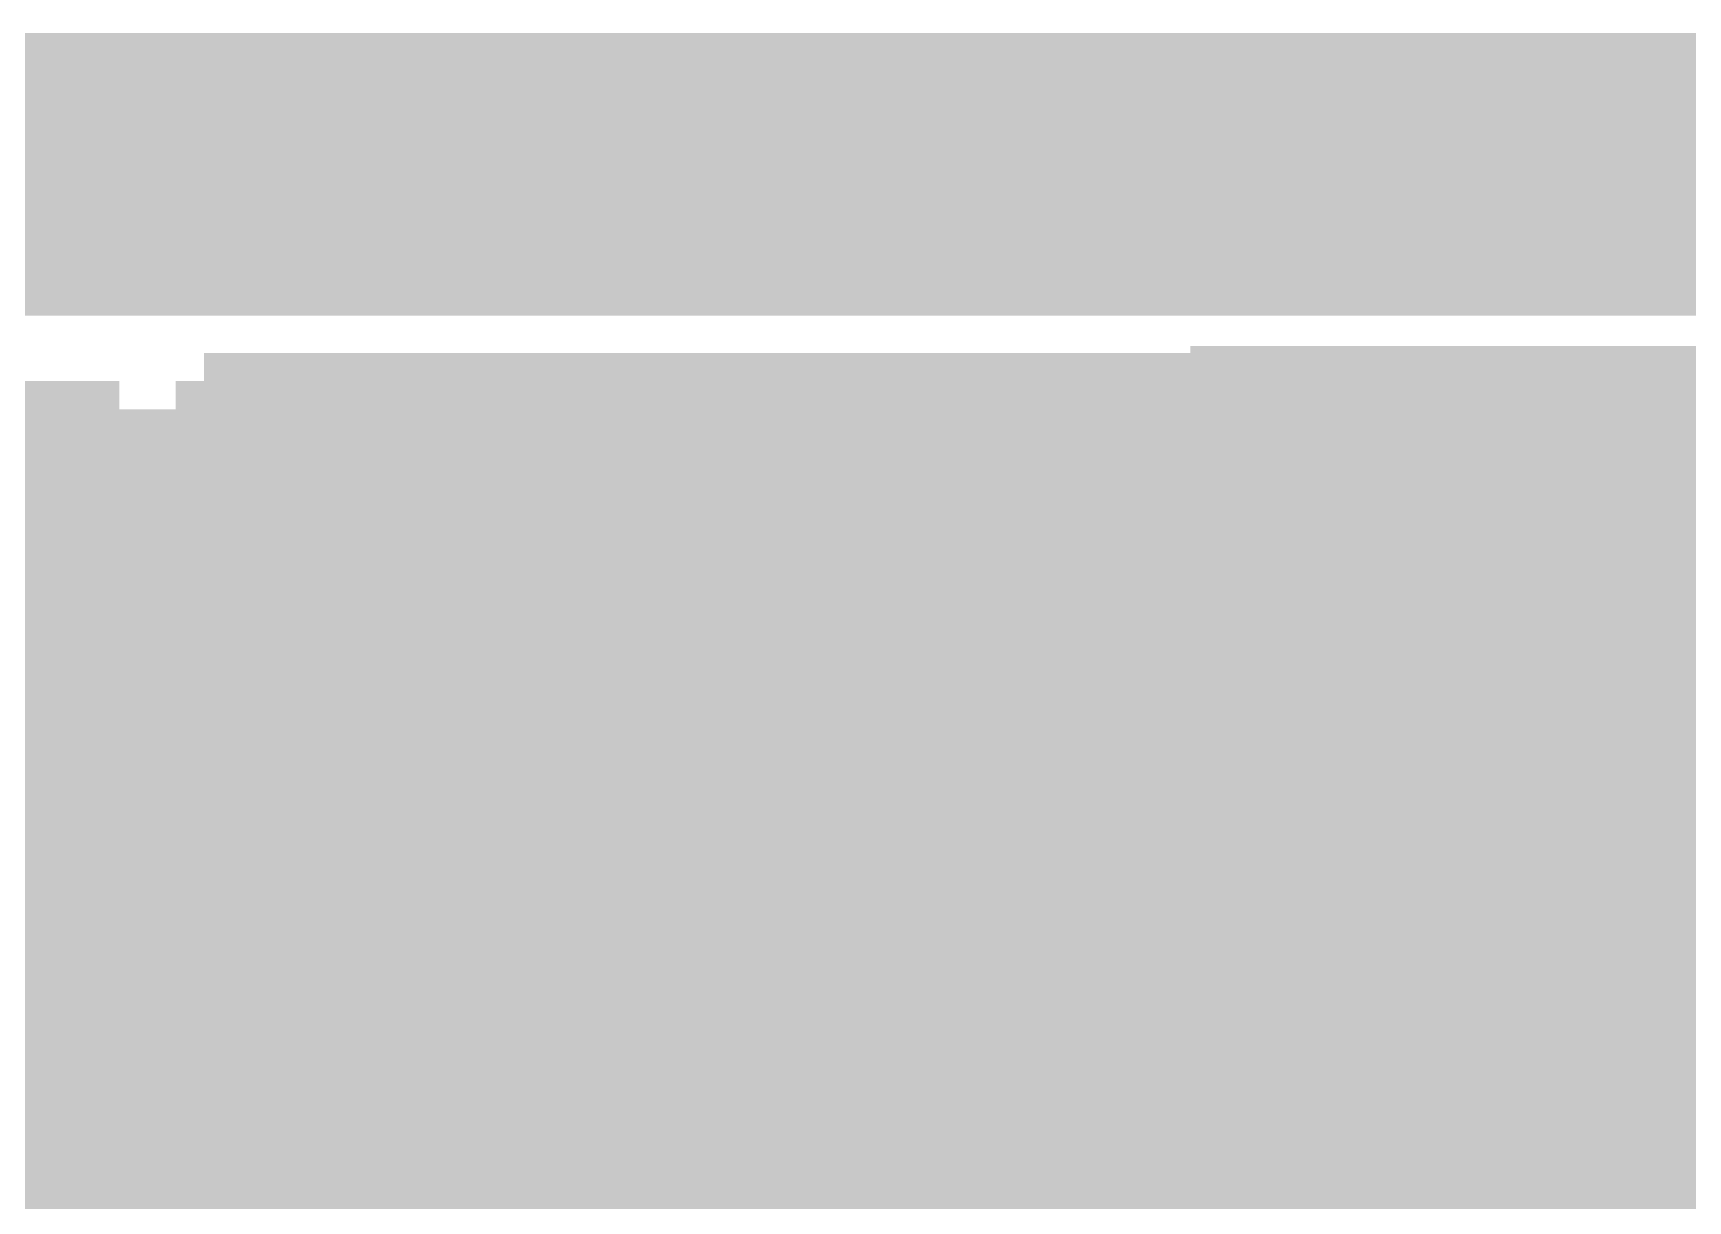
# Model space of a CAD drawing. Extents: x -6 to 196, y -52 to 46.
# Drawn here: x 20.95 to 28.39, y 40.38 to 45.63 of the extents above; entities that cross this region are included whole.
import ezdxf

# ---------------------------------------------------------------- set-up
doc = ezdxf.new("R2010")
doc.units = 0
doc.header["$MEASUREMENT"] = 0
doc.layers.get('0').update_dxf_attribs({"linetype": 'CONTINUOUS'})
for name, color, linetype in [('22-304-1_BOT', 7, 'CONTINUOUS'), ('22-304-1_DRD', 7, 'CONTINUOUS'), ('22-304-1_GND', 6, 'CONTINUOUS'), ('22-304-1_IN1', 4, 'CONTINUOUS'), ('22-304-1_SMB', 3, 'CONTINUOUS'), ('22-304-1_SMT', 5, 'CONTINUOUS'), ('22-304-1_SPT', 10, 'CONTINUOUS'), ('22-304-1_SST', 14, 'CONTINUOUS'), ('22-304-1_TOP', 9, 'CONTINUOUS'), ('THRUHOLE_TAP', 13, 'CONTINUOUS')]:
    doc.layers.add(name, color=color, linetype=linetype)

# ---------------------------------------------------------------- blocks, each defined once
blk = doc.blocks.new('ROUND_40')
at = {"const_width": 1.016}
blk.add_lwpolyline([(-0.508, 0, 1), (0.508, 0, 1)], format="xyb", close=True, dxfattribs=at)
blk = doc.blocks.new('ROUND_79')
at = {"const_width": 1.397}
blk.add_lwpolyline([(-0.6985, 0, 1), (0.6985, 0, 1)], format="xyb", close=True, dxfattribs=at)
blk = doc.blocks.new('ROUND_31')
at = {"const_width": 0.23749}
blk.add_lwpolyline([(-0.118744, 0, 1), (0.118744, 0, 1)], format="xyb", close=True, dxfattribs=at)
blk = doc.blocks.new('ROUND_90')
at = {"const_width": 0.54991}
blk.add_lwpolyline([(-0.274954, 0, 1), (0.274954, 0, 1)], format="xyb", close=True, dxfattribs=at)

msp = doc.modelspace()

# ---------------------------------------------------------------- linework, layer by layer
at = {"layer": '22-304-1_BOT', "const_width": 0.254}
for points in [[(21.336, 43.942), (-3.937, 43.942), (-3.937, -4.064)], [(20.9804, 43.942), (20.9804, 31.877)], [(21.209, 43.942), (21.209, 31.877)], [(21.336, 43.942), (21.336, 31.877)], [(21.844, 43.942), (21.844, 31.242)], [(78.486, 43.942), (21.844, 43.942)], [(21.9456, 43.942), (21.9456, 28.73756)], [(22.1742, 43.942), (22.1742, 28.92552)], [(22.4028, 43.942), (22.4028, 28.99156)], [(22.6314, 43.942), (22.6314, 28.97886)], [(22.86, 43.942), (22.86, 28.8798)], [(23.0886, 43.942), (23.0886, 28.6131)], [(23.3172, 43.942), (23.3172, -4.064)], [(23.5458, 43.942), (23.5458, -4.064)], [(23.7744, 43.942), (23.7744, -4.064)], [(24.003, 43.942), (24.003, -4.064)], [(24.2316, 43.942), (24.2316, -4.064)], [(24.4602, 43.942), (24.4602, -4.064)], [(24.6888, 43.942), (24.6888, -4.064)], [(24.9174, 43.942), (24.9174, -4.064)], [(25.146, 43.942), (25.146, -4.064)], [(25.3746, 43.942), (25.3746, -4.064)], [(25.6032, 43.942), (25.6032, -4.064)], [(25.8318, 43.942), (25.8318, -4.064)], [(26.0604, 43.942), (26.0604, -4.064)], [(26.289, 43.942), (26.289, -4.064)], [(26.5176, 43.942), (26.5176, -4.064)], [(26.7462, 43.942), (26.7462, -4.064)], [(26.9748, 43.942), (26.9748, -4.064)], [(27.2034, 43.942), (27.2034, -4.064)], [(27.432, 43.942), (27.432, 41.34358)], [(27.6606, 43.942), (27.6606, 41.62298)], [(27.8892, 43.942), (27.8892, 41.79316)], [(28.1178, 43.942), (28.1178, 41.90238)], [(28.3464, 43.942), (28.3464, 41.96334)], [(21.336, 43.7134), (-3.937, 43.7134)], [(78.7146, 43.7134), (21.844, 43.7134)], [(21.336, 43.4848), (0.35052, 43.4848)], [(75.64882, 43.4848), (21.844, 43.4848)], [(21.336, 43.2562), (1.29032, 43.2562)], [(74.70902, 43.2562), (21.844, 43.2562)], [(21.336, 43.0276), (1.76022, 43.0276)], [(74.23912, 43.0276), (21.844, 43.0276)], [(21.336, 42.799), (2.10566, 42.799)], [(73.89368, 42.799), (21.844, 42.799)], [(21.336, 42.5704), (2.37744, 42.5704)], [(73.6219, 42.5704), (21.844, 42.5704)], [(21.336, 42.3418), (2.6035, 42.3418)], [(73.39584, 42.3418), (21.844, 42.3418)], [(21.336, 42.1132), (10.76198, 42.1132)], [(60.3631, 42.1132), (21.844, 42.1132)], [(21.336, 41.8846), (10.9728, 41.8846)], [(28.06954, 41.8846), (21.844, 41.8846)], [(21.336, 41.656), (11.08456, 41.656)], [(27.69616, 41.656), (21.844, 41.656)], [(21.336, 41.4274), (13.68806, 41.4274)], [(27.48788, 41.4274), (21.844, 41.4274)], [(21.336, 41.1988), (14.36116, 41.1988)], [(27.35326, 41.1988), (21.844, 41.1988)], [(21.336, 40.9702), (14.6304, 40.9702)], [(27.27198, 40.9702), (21.844, 40.9702)], [(21.336, 40.7416), (14.80058, 40.7416)], [(27.23642, 40.7416), (21.844, 40.7416)], [(21.336, 40.513), (14.91234, 40.513)], [(27.23896, 40.513), (21.844, 40.513)], [(21.336, 40.2844), (14.97838, 40.2844)], [(27.2796, 40.2844), (21.844, 40.2844)]]:
    msp.add_lwpolyline(points, dxfattribs=at)
for points in [[(28.575, 41.98366, 0.4142136), (27.23134, 40.64)], [(27.23134, 40.64, 0.3201836), (28.13812, 39.37)]]:
    msp.add_lwpolyline(points, format="xyb", dxfattribs=at)
at = {"layer": '22-304-1_DRD'}
for points, const_width in [([(195.00088, 21.99894), (101.99878, 21.99894), (78.99908, 44.99864), (-4.99872, 44.99864), (-4.99872, -4.99872), (195.00088, -4.99872), (195.00088, 21.99894)], 1.27), ([(29.21, 40.64), (27.94, 40.64)], 0.254)]:
    msp.add_lwpolyline(points, dxfattribs=dict(at, const_width=const_width))
at = {"layer": '22-304-1_GND', "const_width": 1.27}
msp.add_lwpolyline([(195.00088, 21.99894), (101.99878, 21.99894), (78.99908, 44.99864), (-4.99872, 44.99864), (-4.99872, -4.99872), (195.00088, -4.99872), (195.00088, 21.99894)], dxfattribs=at)
at = {"layer": '22-304-1_IN1', "const_width": 0.254}
for points in [[(55.06212, 43.815), (-3.937, 43.815)], [(20.9804, 43.815), (20.9804, 34.93516)], [(21.209, 43.815), (21.209, 34.93516)], [(21.4376, 43.815), (21.4376, 34.93516)], [(21.6662, 43.815), (21.6662, 34.93516)], [(21.8948, 43.815), (21.8948, 34.93516)], [(22.1234, 43.815), (22.1234, 34.93516)], [(22.352, 43.815), (22.352, 34.93516)], [(22.5806, 43.815), (22.5806, 34.93516)], [(22.8092, 43.815), (22.8092, 34.93516)], [(23.0378, 43.815), (23.0378, 34.93516)], [(23.2664, 43.815), (23.2664, 34.93516)], [(23.495, 43.815), (23.495, 34.93516)], [(23.7236, 43.815), (23.7236, 34.93516)], [(23.9522, 43.815), (23.9522, 34.93516)], [(24.1808, 43.815), (24.1808, 34.93516)], [(24.4094, 43.815), (24.4094, 34.93516)], [(24.638, 43.815), (24.638, 34.93516)], [(24.8666, 43.815), (24.8666, 34.93516)], [(25.0952, 43.815), (25.0952, 34.90214)], [(25.3238, 43.815), (25.3238, 34.76752)], [(25.5524, 43.815), (25.5524, 34.54146)], [(25.781, 43.815), (25.781, 34.31286)], [(26.0096, 43.815), (26.0096, 34.08426)], [(26.2382, 43.815), (26.2382, 33.85566)], [(26.4668, 43.815), (26.4668, 33.79216)], [(26.6954, 43.815), (26.6954, 33.79216)], [(26.924, 43.815), (26.924, 33.79216)], [(27.1526, 43.815), (27.1526, 33.79216)], [(27.3812, 43.815), (27.3812, 41.25468)], [(27.6098, 43.815), (27.6098, 41.57218)], [(27.8384, 43.815), (27.8384, 41.76268)], [(28.067, 43.815), (28.067, 41.88206)], [(28.2956, 43.815), (28.2956, 41.95318)], [(55.04434, 43.7134), (-3.937, 43.7134)], [(55.04434, 43.4848), (-3.937, 43.4848)], [(55.04434, 43.2562), (-3.937, 43.2562)], [(55.04434, 43.0276), (-3.937, 43.0276)], [(55.04434, 42.799), (-3.937, 42.799)], [(55.04434, 42.5704), (-3.937, 42.5704)], [(55.04434, 42.3418), (-3.937, 42.3418)], [(55.04434, 42.1132), (10.76198, 42.1132)], [(28.06954, 41.8846), (10.9728, 41.8846)], [(27.69616, 41.656), (11.08456, 41.656)], [(27.48788, 41.4274), (13.68806, 41.4274)], [(27.35326, 41.1988), (14.36116, 41.1988)], [(27.27198, 40.9702), (14.6304, 40.9702)], [(27.23642, 40.7416), (14.80058, 40.7416)], [(27.23896, 40.513), (14.91234, 40.513)], [(27.2796, 40.2844), (14.97838, 40.2844)]]:
    msp.add_lwpolyline(points, dxfattribs=at)
for points in [[(28.575, 41.98366, 0.4142136), (27.23134, 40.64)], [(27.23134, 40.64, 0.3201836), (28.13812, 39.37)]]:
    msp.add_lwpolyline(points, format="xyb", dxfattribs=at)
at = {"layer": '22-304-1_SMT', "const_width": 0.127}
for points in [[(21.22932, 43.13682), (21.22932, 42.45102)], [(22.60092, 43.13682), (21.22932, 43.13682)], [(21.33092, 43.13682), (21.33092, 42.3926)], [(21.44522, 43.13682), (21.44522, 42.32148)], [(21.55952, 43.13682), (21.55952, 42.23512)], [(21.67382, 43.13682), (21.67382, 42.1386)], [(21.78812, 43.13682), (21.78812, 42.0243)], [(21.90242, 43.13682), (21.90242, 41.89222)], [(22.01672, 43.13682), (22.01672, 41.72966)], [(22.13102, 43.13682), (22.13102, 41.529)], [(22.24532, 43.13682), (22.24532, 41.24706)], [(22.35962, 43.13682), (22.35962, 38.15842)], [(22.47392, 43.13682), (22.47392, 38.15842)], [(22.58822, 43.13682), (22.58822, 38.15842)], [(22.606, 43.13682), (22.60092, 43.13682)], [(22.70252, 43.11142), (22.70252, 38.18382)], [(22.76094, 43.06062), (21.22932, 43.06062)], [(22.80412, 42.94632), (21.22932, 42.94632)], [(22.80412, 42.93362), (22.80392, 42.93869)], [(22.80412, 42.93362), (22.80412, 38.36162), (22.80412, 38.35654)], [(22.80412, 42.83202), (21.22932, 42.83202)], [(22.80412, 42.71772), (21.22932, 42.71772)], [(22.80412, 42.60342), (21.22932, 42.60342)], [(22.80412, 42.48912), (21.22932, 42.48912)], [(22.80412, 42.37482), (21.36394, 42.37482)], [(22.80412, 42.26052), (21.52904, 42.26052)], [(22.80412, 42.14622), (21.6662, 42.14622)], [(22.80412, 42.03192), (21.78304, 42.03192)], [(22.80412, 41.91762), (21.8821, 41.91762)], [(22.80412, 41.80332), (21.96846, 41.80332)], [(22.80412, 41.68902), (22.04212, 41.68902)], [(22.80412, 41.57472), (22.10816, 41.57472)], [(22.80412, 41.46042), (22.16404, 41.46042)], [(22.80412, 41.34612), (22.2123, 41.34612)], [(22.80412, 41.23182), (22.2504, 41.23182)], [(22.80412, 41.11752), (22.28342, 41.11752)], [(22.80412, 41.00322), (22.30882, 41.00322)], [(22.80412, 40.88892), (22.32914, 40.88892)], [(22.80412, 40.77462), (22.34184, 40.77462)], [(22.80412, 40.66032), (22.34692, 40.66032)], [(22.34692, 40.64762), (22.34692, 40.63492)], [(22.80412, 40.54602), (22.34692, 40.54602)], [(22.80412, 40.43172), (22.33676, 40.43172)]]:
    msp.add_lwpolyline(points, dxfattribs=at)
for points in [[(22.80412, 42.9387, 0.4142136), (22.606, 43.13682)], [(22.34692, 40.64762, 0.2736465), (21.22932, 42.45102)], [(21.25472, 38.86962, 0.2848581), (22.34946, 40.63492)]]:
    msp.add_lwpolyline(points, format="xyb", dxfattribs=at)
at = {"layer": '22-304-1_SPT', "const_width": 0.127}
for points in [[(21.22932, 43.13682), (21.22932, 42.45102)], [(22.60092, 43.13682), (21.22932, 43.13682)], [(21.33092, 43.13682), (21.33092, 42.3926)], [(21.44522, 43.13682), (21.44522, 42.32148)], [(21.55952, 43.13682), (21.55952, 42.23512)], [(21.67382, 43.13682), (21.67382, 42.1386)], [(21.78812, 43.13682), (21.78812, 42.0243)], [(21.90242, 43.13682), (21.90242, 41.89222)], [(22.01672, 43.13682), (22.01672, 41.72966)], [(22.13102, 43.13682), (22.13102, 41.529)], [(22.24532, 43.13682), (22.24532, 41.24706)], [(22.35962, 43.13682), (22.35962, 38.15842)], [(22.47392, 43.13682), (22.47392, 38.15842)], [(22.58822, 43.13682), (22.58822, 38.15842)], [(22.606, 43.13682), (22.60092, 43.13682)], [(22.70252, 43.11142), (22.70252, 38.18382)], [(22.76094, 43.06062), (21.22932, 43.06062)], [(22.80412, 42.94632), (21.22932, 42.94632)], [(22.80412, 42.93362), (22.80392, 42.93869)], [(22.80412, 42.93362), (22.80412, 38.36162), (22.80412, 38.35654)], [(22.80412, 42.83202), (21.22932, 42.83202)], [(22.80412, 42.71772), (21.22932, 42.71772)], [(22.80412, 42.60342), (21.22932, 42.60342)], [(22.80412, 42.48912), (21.22932, 42.48912)], [(22.80412, 42.37482), (21.36394, 42.37482)], [(22.80412, 42.26052), (21.52904, 42.26052)], [(22.80412, 42.14622), (21.6662, 42.14622)], [(22.80412, 42.03192), (21.78304, 42.03192)], [(22.80412, 41.91762), (21.8821, 41.91762)], [(22.80412, 41.80332), (21.96846, 41.80332)], [(22.80412, 41.68902), (22.04212, 41.68902)], [(22.80412, 41.57472), (22.10816, 41.57472)], [(22.80412, 41.46042), (22.16404, 41.46042)], [(22.80412, 41.34612), (22.2123, 41.34612)], [(22.80412, 41.23182), (22.2504, 41.23182)], [(22.80412, 41.11752), (22.28342, 41.11752)], [(22.80412, 41.00322), (22.30882, 41.00322)], [(22.80412, 40.88892), (22.32914, 40.88892)], [(22.80412, 40.77462), (22.34184, 40.77462)], [(22.80412, 40.66032), (22.34692, 40.66032)], [(22.34692, 40.64762), (22.34692, 40.63492)], [(22.80412, 40.54602), (22.34692, 40.54602)], [(22.80412, 40.43172), (22.33676, 40.43172)]]:
    msp.add_lwpolyline(points, dxfattribs=at)
for points in [[(22.80412, 42.9387, 0.4142136), (22.606, 43.13682)], [(22.34692, 40.64762, 0.2736465), (21.22932, 42.45102)], [(21.25472, 38.86962, 0.2848581), (22.34946, 40.63492)]]:
    msp.add_lwpolyline(points, format="xyb", dxfattribs=at)
at = {"layer": '22-304-1_SST'}
for points, const_width in [([(34.26968, 32.1056), (26.57602, 32.10052), (26.2763, 32.1056), (26.2763, 44.09948), (34.26968, 44.09948), (34.26968, 32.1056)], 0.254), ([(21.7297, 43.13174), (21.73986, 43.1038), (22.2123, 42.53992), (22.2377, 42.56024), (21.7678, 43.12158), (21.77796, 43.10126)], 0.1524), ([(25.6413, 43.02252), (24.79548, 43.02252), (24.6253, 43.08856), (24.6253, 43.49496), (24.79548, 43.56354), (25.6413, 43.56354)], 0.2032), ([(27.41676, 43.56608), (27.19324, 43.56608)], 0.254), ([(27.23388, 43.5737), (27.23388, 42.78376)], 0.254), ([(27.46248, 43.5483), (27.46248, 42.80916)], 0.254), ([(22.79142, 42.07764), (22.78888, 42.08018), (22.225, 42.55008), (22.23516, 42.53738), (22.2123, 42.56024), (21.6535, 42.00144), (21.6789, 41.97858), (22.23516, 42.53738)], 0.1524), ([(27.00528, 43.4467), (27.00528, 42.9133)], 0.254), ([(17.51838, 37.7952), (23.18258, 37.7952), (23.18258, 43.434), (17.51838, 43.434), (17.51838, 37.7952)], 0.127), ([(27.6733, 43.33748), (26.93416, 43.33748)], 0.254), ([(27.69108, 43.29176), (27.69108, 43.06824)], 0.254), ([(18.7579, 43.0911), (21.75256, 43.0911), (21.75256, 43.14444), (18.73758, 43.14444)], 0.1524), ([(21.23948, 42.62628), (21.75256, 43.13936), (22.23516, 42.56278), (22.21484, 42.53738), (22.78126, 42.06494), (22.80666, 42.05478)], 0.1524), ([(21.79828, 43.13428), (21.72968, 43.13195)], 0.1524), ([(27.6987, 43.10888), (26.90876, 43.10888)], 0.254), ([(20.84832, 43.04538), (20.89404, 43.03268), (20.93976, 43.02252), (21.0312, 42.99712), (21.07692, 42.98188), (21.1201, 42.96664), (21.209, 42.93616), (21.25218, 42.91838), (21.33854, 42.88028), (21.463, 42.81932), (21.47824, 42.8498), (21.35124, 42.91076), (21.30806, 42.93108), (21.26488, 42.94886), (21.13026, 42.99966), (21.08708, 43.0149), (21.04136, 43.0276), (20.99564, 43.04284), (20.94738, 43.053), (20.71116, 43.1038)], 0.1524), ([(22.31136, 41.62044), (22.76602, 42.0751), (22.21484, 42.53738), (21.75002, 43.0911), (21.29536, 42.63644)], 0.1524), ([(21.79828, 43.11904), (21.75249, 43.11799)], 0.1524), ([(22.77618, 42.1005), (22.7965, 42.09288), (22.23516, 42.56278), (22.225, 42.55008), (21.7551, 43.11396), (21.75256, 43.1165)], 0.1524), ([(21.79828, 43.10126), (21.77796, 43.10105)], 0.1524), ([(27.5717, 42.88028), (27.0383, 42.88028)], 0.254), ([(22.23516, 42.56278), (22.81428, 42.07764), (22.3012, 41.56456), (22.28342, 41.60266)], 0.1524), ([(25.1333, 42.07256), (25.30348, 42.00652), (25.47366, 42.00652), (25.6413, 42.07256), (25.6413, 42.47896), (25.47366, 42.54754), (25.30348, 42.54754), (25.1333, 42.47896), (25.1333, 42.07256), (24.96566, 42.00652), (24.79548, 42.00652), (24.6253, 42.07256), (24.6253, 42.47896), (24.79548, 42.54754), (24.96566, 42.54754), (25.1333, 42.47896)], 0.2032), ([(21.63826, 42.40784), (21.6662, 42.38752)], 0.1524), ([(21.66112, 42.41038), (21.64334, 42.38498)], 0.1524), ([(22.77618, 42.1005), (22.77538, 42.12332)], 0.1524), ([(22.79142, 42.07764), (22.79142, 42.12336)], 0.1524), ([(22.80666, 42.05478), (22.80899, 42.12336)], 0.1524), ([(22.76602, 38.36924), (22.76602, 42.07764), (22.81936, 42.07764), (22.81936, 38.36924)], 0.1524), ([(22.0853, 41.9862), (22.0599, 41.96842)], 0.1524), ([(22.08276, 41.96334), (22.06244, 41.98874)], 0.1524), ([(22.52472, 41.80332), (22.49424, 41.78808)], 0.1524), ([(22.77618, 40.64254), (22.77616, 40.64762)], 0.1524), ([(22.77618, 40.64254), (22.8092, 40.64254)], 0.1524), ([(22.8092, 40.64254), (22.80918, 40.64762)], 0.1524)]:
    msp.add_lwpolyline(points, dxfattribs=dict(at, const_width=const_width))
for points, const_width in [([(27.305, 43.58132, 0.4142136), (26.90368, 43.18)], 0.254), ([(27.70632, 43.18, 0.4142136), (27.305, 43.58132)], 0.254), ([(26.90368, 43.18, 0.4142136), (27.305, 42.77868)], 0.254), ([(27.305, 42.77868, 0.4142136), (27.70632, 43.18)], 0.254), ([(22.8092, 42.12336, 0.4142136), (21.79828, 43.13428)], 0.1524), ([(22.79396, 42.12336, 0.4142136), (21.79828, 43.11904)], 0.1524), ([(22.77618, 42.12336, 0.4142136), (21.79828, 43.10126)], 0.1524), ([(21.67636, 42.40022, 0.1660348), (20.31746, 42.86426)], 0.1524), ([(21.6281, 42.39514, 0.1620988), (20.31746, 42.83151)], 0.1524), ([(21.64334, 42.38498, 0.0536721), (21.24036, 42.62816)], 0.1524), ([(21.66112, 42.41038, 0.0487989), (21.29514, 42.63599)], 0.1524), ([(21.63826, 42.40784, 0.1797101), (21.56185, 42.2021)], 0.1524), ([(21.6281, 42.39514, 0.1664185), (21.56202, 42.2021)], 0.1524), ([(21.67636, 42.40022, 0.1972575), (21.59504, 42.2021)], 0.1524), ([(21.6662, 42.38752, 0.1823268), (21.59626, 42.2021)], 0.1524), ([(21.56206, 42.2021, 0.4142136), (21.87702, 41.88714)], 0.1524), ([(21.56206, 42.2021, 0.4142136), (21.87702, 41.88714)], 0.1524), ([(21.59508, 42.2021, 0.4142136), (21.87702, 41.92016)], 0.1524), ([(21.59508, 42.2021, 0.4142136), (21.87702, 41.92016)], 0.1524), ([(21.87702, 41.92016, 0.197256), (22.07511, 42.00147)], 0.1524), ([(21.87702, 41.92016, 0.1807929), (22.06196, 41.98929)], 0.1524), ([(21.87702, 41.88714, 0.1797099), (22.08262, 41.9635)], 0.1524), ([(21.87702, 41.88714, 0.1664167), (22.07003, 41.95321)], 0.1524), ([(22.50694, 40.64254, 0.1642446), (22.05944, 41.96807)], 0.1524), ([(22.28342, 41.60266, 0.0471365), (22.06985, 41.95302)], 0.1524), ([(22.31136, 41.62044, 0.0505341), (22.07462, 42.00104)], 0.1524), ([(22.53996, 40.64254, 0.1639217), (22.08688, 41.9874)], 0.1524), ([(22.8092, 40.64762, 0.1216549), (22.52389, 41.80288)], 0.1524), ([(22.77618, 40.64762, 0.1218501), (22.49408, 41.788)], 0.1524), ([(20.31746, 38.42258, 0.4142136), (22.53742, 40.64254)], 0.1524), ([(20.32, 38.4556, 0.4142136), (22.50694, 40.64254)], 0.1524)]:
    msp.add_lwpolyline(points, format="xyb", dxfattribs=dict(at, const_width=const_width))
at = {"layer": '22-304-1_TOP'}
for points, const_width in [([(78.359, 44.069), (21.717, 44.069)], 0.254), ([(21.717, 44.069), (21.717, 43.57116)], 0.254), ([(21.8186, 44.069), (21.8186, 43.57116)], 0.254), ([(22.0472, 44.069), (22.0472, 43.57116)], 0.254), ([(22.2758, 44.069), (22.2758, 43.57116)], 0.254), ([(22.5044, 44.069), (22.5044, 43.57116)], 0.254), ([(22.733, 44.069), (22.733, 43.57116)], 0.254), ([(22.9616, 44.069), (22.9616, 43.55592)], 0.254), ([(23.1902, 44.069), (23.1902, 43.38828)], 0.254), ([(23.4188, 44.069), (23.4188, 41.72966)], 0.254), ([(23.6474, 44.069), (23.6474, 41.72966)], 0.254), ([(23.876, 44.069), (23.876, 41.72966)], 0.254), ([(24.1046, 44.069), (24.1046, 41.72966)], 0.254), ([(24.3332, 44.069), (24.3332, 41.72966)], 0.254), ([(24.5618, 44.069), (24.5618, 41.72966)], 0.254), ([(24.7904, 44.069), (24.7904, 41.72966)], 0.254), ([(25.019, 44.069), (25.019, 41.72966)], 0.254), ([(25.2476, 44.069), (25.2476, 41.72966)], 0.254), ([(25.4762, 44.069), (25.4762, 41.72966)], 0.254), ([(25.7048, 44.069), (25.7048, 41.72966)], 0.254), ([(25.9334, 44.069), (25.9334, 41.72966)], 0.254), ([(26.162, 44.069), (26.162, 41.72966)], 0.254), ([(26.3906, 44.069), (26.3906, 41.72966)], 0.254), ([(26.6192, 44.069), (26.6192, 41.72966)], 0.254), ([(26.8478, 44.069), (26.8478, 41.72966)], 0.254), ([(27.0764, 44.069), (27.0764, 41.72966)], 0.254), ([(27.305, 44.069), (27.305, 41.72966)], 0.254), ([(27.5336, 44.069), (27.5336, 41.72966)], 0.254), ([(27.7622, 44.069), (27.7622, 41.72966)], 0.254), ([(27.9908, 44.069), (27.9908, 41.84904)], 0.254), ([(28.2194, 44.069), (28.2194, 41.9354)], 0.254), ([(28.448, 44.069), (28.448, 41.97604)], 0.254), ([(64.59474, 43.8404), (21.717, 43.8404)], 0.254), ([(35.23234, 43.6118), (21.717, 43.6118)], 0.254), ([(22.86, 43.57116), (21.717, 43.57116)], 0.254), ([(35.23234, 43.3832), (23.19274, 43.3832)], 0.254), ([(23.25116, 43.18), (23.25116, 41.72966)], 0.254), ([(22.86, 43.18), (21.082, 43.18)], 0.127), ([(22.86, 43.18), (22.86, 38.1), (21.082, 38.1)], 0.127), ([(21.082, 43.18), (21.082, 38.1)], 0.127), ([(21.1963, 43.18), (21.1963, 38.1)], 0.127), ([(21.3106, 43.18), (21.3106, 38.1)], 0.127), ([(21.4249, 43.18), (21.4249, 38.1)], 0.127), ([(21.5392, 43.18), (21.5392, 38.1)], 0.127), ([(21.6535, 43.18), (21.6535, 38.1)], 0.127), ([(21.7678, 43.18), (21.7678, 38.1)], 0.127), ([(21.8821, 43.18), (21.8821, 38.1)], 0.127), ([(21.9964, 43.18), (21.9964, 38.1)], 0.127), ([(22.1107, 43.18), (22.1107, 38.1)], 0.127), ([(22.225, 43.18), (22.225, 38.1)], 0.127), ([(22.3393, 43.18), (22.3393, 38.1)], 0.127), ([(22.4536, 43.18), (22.4536, 38.1)], 0.127), ([(22.5679, 43.18), (22.5679, 38.1)], 0.127), ([(22.6822, 43.18), (22.6822, 38.1)], 0.127), ([(22.7965, 43.18), (22.7965, 38.1)], 0.127), ([(35.23234, 43.1546), (23.25116, 43.1546)], 0.254), ([(22.86, 43.1292), (21.082, 43.1292)], 0.127), ([(22.86, 43.0149), (21.082, 43.0149)], 0.127), ([(35.23234, 42.926), (23.25116, 42.926)], 0.254), ([(22.86, 42.9006), (21.082, 42.9006)], 0.127), ([(22.86, 42.7863), (21.082, 42.7863)], 0.127), ([(35.23234, 42.6974), (23.25116, 42.6974)], 0.254), ([(22.86, 42.672), (21.082, 42.672)], 0.127), ([(22.86, 42.5577), (21.082, 42.5577)], 0.127), ([(35.23234, 42.4688), (23.25116, 42.4688)], 0.254), ([(22.86, 42.4434), (21.082, 42.4434)], 0.127), ([(22.86, 42.3291), (21.082, 42.3291)], 0.127), ([(35.23234, 42.2402), (23.25116, 42.2402)], 0.254), ([(22.86, 42.2148), (21.082, 42.2148)], 0.127), ([(22.86, 42.1005), (21.082, 42.1005)], 0.127), ([(59.32678, 42.0116), (23.25116, 42.0116)], 0.254), ([(22.86, 41.9862), (21.082, 41.9862)], 0.127), ([(22.86, 41.8719), (21.082, 41.8719)], 0.127), ([(27.86888, 41.783), (23.25116, 41.783)], 0.254), ([(22.86, 41.7576), (21.082, 41.7576)], 0.127), ([(27.79014, 41.72966), (23.25116, 41.72966)], 0.254), ([(22.86, 41.6433), (21.082, 41.6433)], 0.127), ([(22.86, 41.529), (21.082, 41.529)], 0.127), ([(22.86, 41.4147), (21.082, 41.4147)], 0.127), ([(22.86, 41.3004), (21.082, 41.3004)], 0.127), ([(22.56028, 40.64), (28.57246, 40.64), (28.575, 40.64)], 1.524), ([(22.56028, 40.64), (22.56028, 37.03828), (23.495, 36.10356)], 1.524), ([(22.86, 41.1861), (21.082, 41.1861)], 0.127), ([(22.86, 41.0718), (21.082, 41.0718)], 0.127), ([(22.86, 40.9575), (21.082, 40.9575)], 0.127), ([(22.86, 40.8432), (21.082, 40.8432)], 0.127), ([(22.86, 40.7289), (21.082, 40.7289)], 0.127), ([(22.86, 40.6146), (21.082, 40.6146)], 0.127), ([(22.86, 40.5003), (21.082, 40.5003)], 0.127), ([(22.86, 40.386), (21.082, 40.386)], 0.127)]:
    msp.add_lwpolyline(points, dxfattribs=dict(at, const_width=const_width))
at = {"layer": '22-304-1_TOP', "const_width": 0.254}
for points in [[(23.25116, 43.18, 0.4142136), (22.86, 43.57116)], [(28.575, 41.98366, 0.1573313), (27.78969, 41.73028)]]:
    msp.add_lwpolyline(points, format="xyb", dxfattribs=at)

# ---------------------------------------------------------------- block references
at = {"layer": '22-304-1_BOT'}
msp.add_blockref('ROUND_40', (28.575, 40.64), dxfattribs=at)
at = {"layer": '22-304-1_GND'}
msp.add_blockref('ROUND_79', (28.575, 40.64), dxfattribs=at)
at = {"layer": '22-304-1_IN1'}
msp.add_blockref('ROUND_40', (28.575, 40.64), dxfattribs=at)
at = {"layer": '22-304-1_SMB'}
msp.add_blockref('ROUND_40', (28.575, 40.64), dxfattribs=at)
at = {"layer": '22-304-1_SMT'}
msp.add_blockref('ROUND_40', (28.575, 40.64), dxfattribs=at)
at = {"layer": '22-304-1_TOP'}
for name, p in [('ROUND_40', (28.575, 40.64)), ('ROUND_31', (22.56028, 40.64))]:
    msp.add_blockref(name, p, dxfattribs=at)
at = {"layer": 'THRUHOLE_TAP'}
msp.add_blockref('ROUND_90', (28.575, 40.64), dxfattribs=at)

doc.saveas('drawing.dxf')
